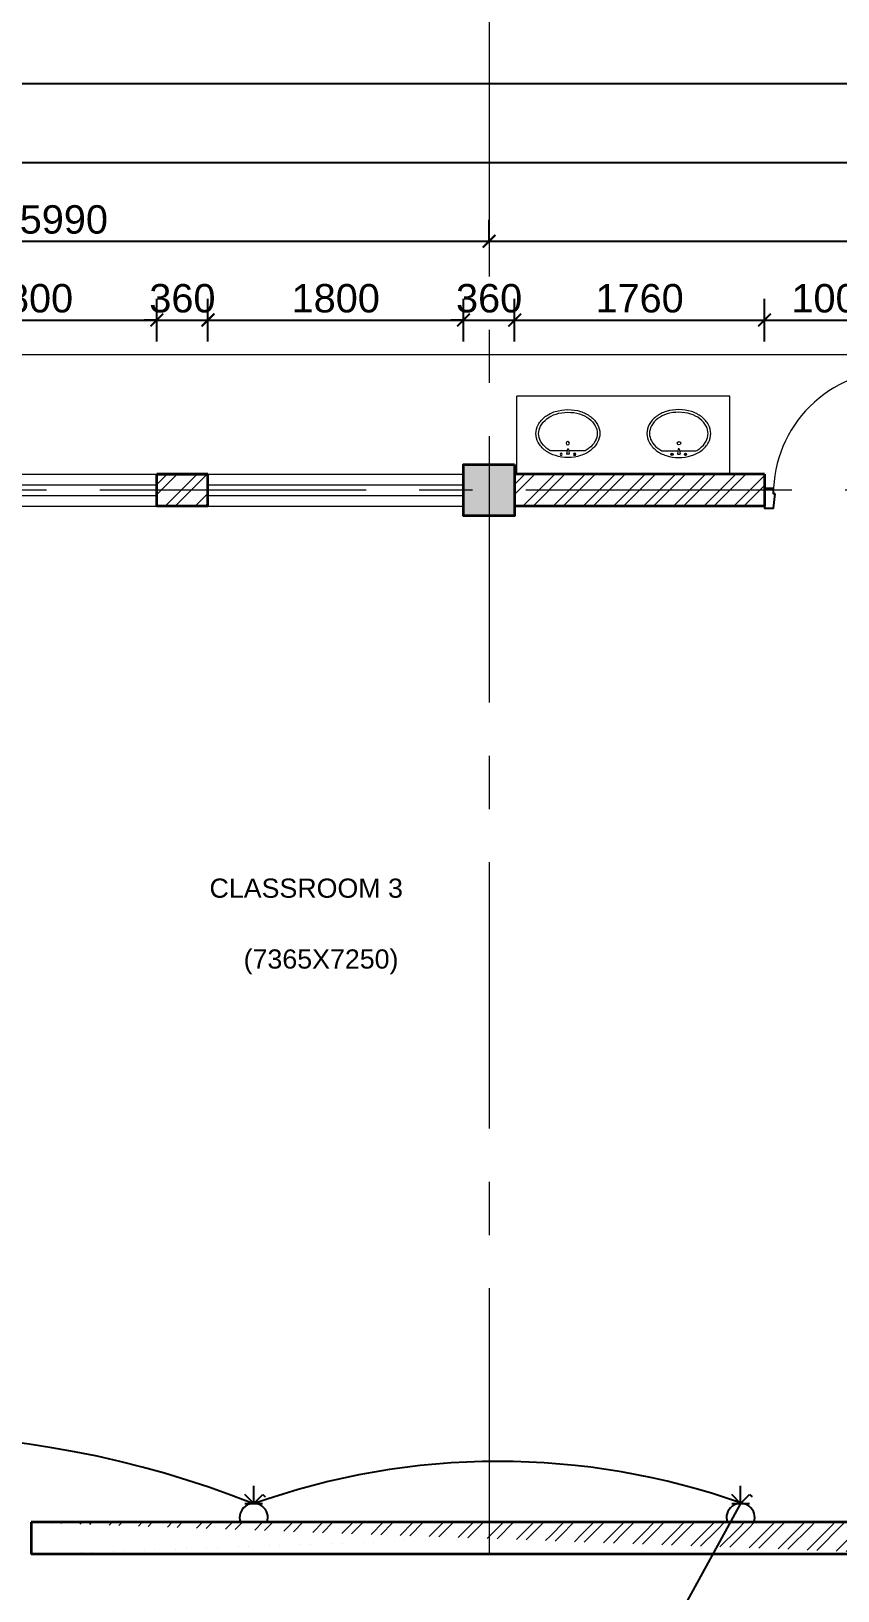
# Model space of a CAD drawing. Header units: inches. Extents: x 527934 to 2134587, y -408734 to 227304.
# Drawn here: x 1935461 to 1941142, y 1755 to 12737 of the extents above; entities that cross this region are included whole.
import ezdxf

# ---------------------------------------------------------------- set-up
doc = ezdxf.new("R2010")
doc.units = ezdxf.units.IN
doc.header["$MEASUREMENT"] = 0
doc.linetypes.add('CENTER', pattern=[2, 1.25, -0.25, 0.25, -0.25])
for name, color, linetype, lineweight in [('2 POWER TEL COMP', 3, 'Continuous', 25), ('7 POWER PT WIRING', 3, 'Continuous', 25), ('centre line', 1, 'CENTER', 9), ('dim', 253, 'Continuous', 9), ('door', 77, 'Continuous', 13), ('furniture', 253, 'Continuous', 5), ('hatch', 250, 'Continuous', 5), ('Index_Contour', 1, 'Continuous', 20), ('plinth', 5, 'Continuous', 9), ('sill', 253, 'Continuous', 13), ('text', 7, 'Continuous', 13), ('wall - brick', 30, 'Continuous', 35), ('window', 1, 'Continuous', 15)]:
    doc.layers.add(name, color=color, linetype=linetype, lineweight=lineweight)
doc.styles.get("Standard").update_dxf_attribs({"font": 'arial.ttf'})
doc.dimstyles.new('dim 100', dxfattribs={"dimtxt": 200, "dimasz": 90, "dimexe": 150, "dimexo": 150, "dimgap": 50, "dimtad": 1, "dimdec": 0, "dimzin": 0, "dimdsep": 46, "dimtxsty": 'Standard', "dimblk": 'ARCHTICK', "dimcen": 100, "dimdle": 150, "dimazin": 0, "dimtfac": 1, "dimtdec": 0, "dimtix": 1, "dimtmove": 2, "dimatfit": 3, "dimfxl": 150, "dimfxlon": 1, "dimtolj": 1, "dimtzin": 0, "dimarcsym": 0})

# ---------------------------------------------------------------- blocks, each defined once
blk = doc.blocks.new('Dd1')
at = {"layer": 'door'}
for p, q in [((6330586.909815274, 14339.03910187684), (6330586.909815273, 13509.05983945176)), ((6330598.909815274, 14377.03910187684), (6330624.909815274, 14377.03910187684)), ((6330624.909815274, 14377.03910187684), (6330624.909815274, 13509.62916418879))]:
    blk.add_line(p, q, dxfattribs=at)
at = {"layer": 'door', "lineweight": 25}
for points in [[(6330598.909815274, 14377.03910187684), (6330586.909815274, 14377.03910187684), (6330586.909815274, 14339.03910187684), (6330523.909815274, 14339.03910187684), (6330523.909815274, 14479.03910187684), (6330586.909815274, 14479.03910187684)], [(6331448.909815274, 14377.03910187684), (6331460.909815274, 14377.03910187684), (6331460.909815274, 14339.03910187684), (6331523.909815274, 14339.03910187684), (6331523.909815274, 14479.03910187684), (6331460.909815274, 14479.03910187684)]]:
    blk.add_lwpolyline(points, close=True, dxfattribs=at)
at = {"layer": 'door'}
blk.add_arc((6330592.909815274, 14377.03910187684), 868, 269.6039430704651, 0, dxfattribs=at)
blk = doc.blocks.new('_ArchTick')
at = {"color": 0, "linetype": 'ByBlock', "const_width": 0.15}
blk.add_lwpolyline([(-0.5, -0.5), (0.5, 0.5)], dxfattribs=at)
blk = doc.blocks.new('*D2802')
at = {"layer": 'Defpoints', "color": 0, "ltscale": 400}
for p in [(1936345.765484823, 10702.72027792875), (1934545.324324408, 9617.117507182527), (1936345.765484823, 9617.117507182062)]:
    blk.add_point(p, dxfattribs=at)
at = {"layer": 'dim', "color": 0, "lineweight": -2, "ltscale": 400}
for p, q in [((1934545.324324408, 10552.72027792875), (1934545.324324408, 10852.72027792875)), ((1936345.765484823, 10552.72027792875), (1936345.765484823, 10852.72027792875)), ((1934395.324324408, 10702.72027792875), (1936495.765484823, 10702.72027792875))]:
    blk.add_line(p, q, dxfattribs=at)
at = {"layer": 'dim', "color": 0, "lineweight": -2, "ltscale": 400, "xscale": 90, "yscale": 90, "zscale": 90, "rotation": 180}
blk.add_blockref('_ArchTick', (1934545.324324408, 10702.72027792875), dxfattribs=at)
at = {"layer": 'dim', "color": 0, "lineweight": -2, "ltscale": 400, "xscale": 90, "yscale": 90, "zscale": 90}
blk.add_blockref('_ArchTick', (1936345.765484823, 10702.72027792875), dxfattribs=at)
at = {"layer": 'dim', "color": 0, "ltscale": 400, "insert": (1935445.544904615, 10854.83487547309), "char_height": 200, "attachment_point": 5}
blk.add_mtext('\\A1;1800', dxfattribs=at)
blk = doc.blocks.new('*D2803')
at = {"layer": 'Defpoints', "color": 0, "ltscale": 400}
for p in [(1936705.765484822, 10702.72027792875), (1936345.765484823, 9617.117507182062), (1936705.765484822, 9617.117507182527)]:
    blk.add_point(p, dxfattribs=at)
at = {"layer": 'dim', "color": 0, "lineweight": -2, "ltscale": 400}
for p, q in [((1936345.765484823, 10552.72027792875), (1936345.765484823, 10852.72027792875)), ((1936705.765484822, 10552.72027792875), (1936705.765484822, 10852.72027792875)), ((1936345.765484823, 10702.72027792875), (1936255.765484823, 10702.72027792875)), ((1936345.765484823, 10702.72027792875), (1936705.765484822, 10702.72027792875)), ((1936705.765484822, 10702.72027792875), (1936795.765484822, 10702.72027792875))]:
    blk.add_line(p, q, dxfattribs=at)
at = {"layer": 'dim', "color": 0, "lineweight": -2, "ltscale": 400, "xscale": 90, "yscale": 90, "zscale": 90}
blk.add_blockref('_ArchTick', (1936345.765484823, 10702.72027792875), dxfattribs=at)
at = {"layer": 'dim', "color": 0, "lineweight": -2, "ltscale": 400, "xscale": 90, "yscale": 90, "zscale": 90, "rotation": 180}
blk.add_blockref('_ArchTick', (1936705.765484822, 10702.72027792875), dxfattribs=at)
at = {"layer": 'dim', "color": 0, "ltscale": 400, "insert": (1936525.765484823, 10854.9030882971), "char_height": 200, "attachment_point": 5}
blk.add_mtext('\\A1;360', dxfattribs=at)
blk = doc.blocks.new('*D2804')
at = {"layer": 'Defpoints', "color": 0, "ltscale": 400}
for p in [(1938505.765484822, 10702.72027792875), (1936705.765484822, 9617.117507182062), (1938505.765484822, 9617.117507182062)]:
    blk.add_point(p, dxfattribs=at)
at = {"layer": 'dim', "color": 0, "lineweight": -2, "ltscale": 400}
for p, q in [((1936705.765484822, 10552.72027792875), (1936705.765484822, 10852.72027792875)), ((1938505.765484822, 10552.72027792875), (1938505.765484822, 10852.72027792875)), ((1936555.765484822, 10702.72027792875), (1938655.765484822, 10702.72027792875))]:
    blk.add_line(p, q, dxfattribs=at)
at = {"layer": 'dim', "color": 0, "lineweight": -2, "ltscale": 400, "xscale": 90, "yscale": 90, "zscale": 90, "rotation": 180}
blk.add_blockref('_ArchTick', (1936705.765484822, 10702.72027792875), dxfattribs=at)
at = {"layer": 'dim', "color": 0, "lineweight": -2, "ltscale": 400, "xscale": 90, "yscale": 90, "zscale": 90}
blk.add_blockref('_ArchTick', (1938505.765484822, 10702.72027792875), dxfattribs=at)
at = {"layer": 'dim', "color": 0, "ltscale": 400, "insert": (1937605.765484822, 10854.83487547309), "char_height": 200, "attachment_point": 5}
blk.add_mtext('\\A1;1800', dxfattribs=at)
blk = doc.blocks.new('*D2805')
at = {"layer": 'Defpoints', "color": 0, "ltscale": 400}
for p in [(1938865.765484822, 10702.72027792875), (1938505.765484822, 9684.617507182527), (1938865.765484822, 9684.617507182527)]:
    blk.add_point(p, dxfattribs=at)
at = {"layer": 'dim', "color": 0, "lineweight": -2, "ltscale": 400}
for p, q in [((1938505.765484822, 10552.72027792875), (1938505.765484822, 10852.72027792875)), ((1938865.765484822, 10552.72027792875), (1938865.765484822, 10852.72027792875)), ((1938505.765484822, 10702.72027792875), (1938415.765484822, 10702.72027792875)), ((1938505.765484822, 10702.72027792875), (1938865.765484822, 10702.72027792875)), ((1938865.765484822, 10702.72027792875), (1938955.765484822, 10702.72027792875))]:
    blk.add_line(p, q, dxfattribs=at)
at = {"layer": 'dim', "color": 0, "lineweight": -2, "ltscale": 400, "xscale": 90, "yscale": 90, "zscale": 90}
blk.add_blockref('_ArchTick', (1938505.765484822, 10702.72027792875), dxfattribs=at)
at = {"layer": 'dim', "color": 0, "lineweight": -2, "ltscale": 400, "xscale": 90, "yscale": 90, "zscale": 90, "rotation": 180}
blk.add_blockref('_ArchTick', (1938865.765484822, 10702.72027792875), dxfattribs=at)
at = {"layer": 'dim', "color": 0, "ltscale": 400, "insert": (1938685.765484822, 10854.9030882971), "char_height": 200, "attachment_point": 5}
blk.add_mtext('\\A1;360', dxfattribs=at)
blk = doc.blocks.new('*D2806')
at = {"layer": 'Defpoints', "color": 0, "ltscale": 400}
for p in [(1940625.766017249, 10702.72027792875), (1938865.765484822, 9617.117507182527), (1940625.766017249, 9617.117507182527)]:
    blk.add_point(p, dxfattribs=at)
at = {"layer": 'dim', "color": 0, "lineweight": -2, "ltscale": 400}
for p, q in [((1938865.765484822, 10552.72027792875), (1938865.765484822, 10852.72027792875)), ((1940625.766017249, 10552.72027792875), (1940625.766017249, 10852.72027792875)), ((1938715.765484822, 10702.72027792875), (1940775.766017249, 10702.72027792875))]:
    blk.add_line(p, q, dxfattribs=at)
at = {"layer": 'dim', "color": 0, "lineweight": -2, "ltscale": 400, "xscale": 90, "yscale": 90, "zscale": 90, "rotation": 180}
blk.add_blockref('_ArchTick', (1938865.765484822, 10702.72027792875), dxfattribs=at)
at = {"layer": 'dim', "color": 0, "lineweight": -2, "ltscale": 400, "xscale": 90, "yscale": 90, "zscale": 90}
blk.add_blockref('_ArchTick', (1940625.766017249, 10702.72027792875), dxfattribs=at)
at = {"layer": 'dim', "color": 0, "ltscale": 400, "insert": (1939745.765751036, 10854.83487547309), "char_height": 200, "attachment_point": 5}
blk.add_mtext('\\A1;1760', dxfattribs=at)
blk = doc.blocks.new('*D2807')
at = {"layer": 'Defpoints', "color": 0, "ltscale": 400}
for p in [(1941625.765545186, 10702.72027792875), (1940625.766017248, 9392.117507182062), (1941625.765545186, 9392.117507182062)]:
    blk.add_point(p, dxfattribs=at)
at = {"layer": 'dim', "color": 0, "lineweight": -2, "ltscale": 400}
for p, q in [((1940625.766017248, 10552.72027792875), (1940625.766017248, 10852.72027792875)), ((1941625.765545186, 10552.72027792875), (1941625.765545186, 10852.72027792875)), ((1940475.766017248, 10702.72027792875), (1941775.765545186, 10702.72027792875))]:
    blk.add_line(p, q, dxfattribs=at)
at = {"layer": 'dim', "color": 0, "lineweight": -2, "ltscale": 400, "xscale": 90, "yscale": 90, "zscale": 90, "rotation": 180}
blk.add_blockref('_ArchTick', (1940625.766017248, 10702.72027792875), dxfattribs=at)
at = {"layer": 'dim', "color": 0, "lineweight": -2, "ltscale": 400, "xscale": 90, "yscale": 90, "zscale": 90}
blk.add_blockref('_ArchTick', (1941625.765545186, 10702.72027792875), dxfattribs=at)
at = {"layer": 'dim', "color": 0, "ltscale": 400, "insert": (1941125.765781217, 10854.83487547309), "char_height": 200, "attachment_point": 5}
blk.add_mtext('\\A1;1000', dxfattribs=at)
blk = doc.blocks.new('*D2266')
at = {"layer": 'Defpoints', "color": 0, "ltscale": 400}
for p in [(1956865.765545587, 11812.72027792875), (1926525.765545587, 9675.208119799849), (1956865.765545587, 9675.208119799849)]:
    blk.add_point(p, dxfattribs=at)
at = {"layer": 'dim', "color": 0, "lineweight": -2, "ltscale": 400}
for p, q in [((1926525.765545587, 11662.72027792875), (1926525.765545587, 11962.72027792875)), ((1956865.765545587, 11662.72027792875), (1956865.765545587, 11962.72027792875)), ((1926375.765545587, 11812.72027792875), (1957015.765545587, 11812.72027792875))]:
    blk.add_line(p, q, dxfattribs=at)
at = {"layer": 'dim', "color": 0, "lineweight": -2, "ltscale": 400, "xscale": 90, "yscale": 90, "zscale": 90, "rotation": 180}
blk.add_blockref('_ArchTick', (1926525.765545587, 11812.72027792875), dxfattribs=at)
at = {"layer": 'dim', "color": 0, "lineweight": -2, "ltscale": 400, "xscale": 90, "yscale": 90, "zscale": 90}
blk.add_blockref('_ArchTick', (1956865.765545587, 11812.72027792875), dxfattribs=at)
at = {"layer": 'dim', "color": 0, "ltscale": 400, "insert": (1941695.765545587, 11964.9030882971), "char_height": 200, "attachment_point": 5}
blk.add_mtext('\\A1;30340', dxfattribs=at)
blk = doc.blocks.new('*D2295')
at = {"layer": 'Defpoints', "color": 0, "ltscale": 400}
for p in [(1962630.76554559, 12367.72027792875), (1926530.765545587, 775.8521177307703), (1962630.76554559, 775.8521177307703)]:
    blk.add_point(p, dxfattribs=at)
at = {"layer": 'dim', "color": 0, "lineweight": -2, "ltscale": 400}
for p, q in [((1926530.765545587, 12217.72027792875), (1926530.765545587, 12517.72027792875)), ((1962630.76554559, 12217.72027792875), (1962630.76554559, 12517.72027792875)), ((1926380.765545587, 12367.72027792875), (1962780.76554559, 12367.72027792875))]:
    blk.add_line(p, q, dxfattribs=at)
at = {"layer": 'dim', "color": 0, "lineweight": -2, "ltscale": 400, "xscale": 90, "yscale": 90, "zscale": 90, "rotation": 180}
blk.add_blockref('_ArchTick', (1926530.765545587, 12367.72027792875), dxfattribs=at)
at = {"layer": 'dim', "color": 0, "lineweight": -2, "ltscale": 400, "xscale": 90, "yscale": 90, "zscale": 90}
blk.add_blockref('_ArchTick', (1962630.76554559, 12367.72027792875), dxfattribs=at)
at = {"layer": 'dim', "color": 0, "ltscale": 400, "insert": (1944580.765545588, 12519.9030882971), "char_height": 200, "attachment_point": 5}
blk.add_mtext('\\A1;36100', dxfattribs=at)
blk = doc.blocks.new('*D2296')
at = {"layer": 'Defpoints', "color": 0, "ltscale": 400}
for p in [(1932695.765484822, 11257.72027792851), (1938685.765484822, 11257.72027792234), (1938685.765484822, 11257.72027792857)]:
    blk.add_point(p, dxfattribs=at)
at = {"layer": 'furniture', "color": 0, "lineweight": -2, "ltscale": 400}
for p, q in [((1932695.765484822, 11257.72027792857), (1932695.765484822, 11407.72027792857)), ((1938685.765484822, 11257.72027792857), (1938685.765484822, 11407.72027792857)), ((1932545.765484822, 11257.72027792857), (1938835.765484822, 11257.72027792857))]:
    blk.add_line(p, q, dxfattribs=at)
at = {"layer": 'furniture', "color": 0, "lineweight": -2, "ltscale": 400, "xscale": 90, "yscale": 90, "zscale": 90, "rotation": 180}
blk.add_blockref('_ArchTick', (1932695.765484822, 11257.72027792857), dxfattribs=at)
at = {"layer": 'furniture', "color": 0, "lineweight": -2, "ltscale": 400, "xscale": 90, "yscale": 90, "zscale": 90}
blk.add_blockref('_ArchTick', (1938685.765484822, 11257.72027792857), dxfattribs=at)
at = {"layer": 'furniture', "color": 0, "ltscale": 400, "insert": (1935690.765484822, 11409.83487547291), "char_height": 200, "attachment_point": 5}
blk.add_mtext('\\A1;5990', dxfattribs=at)
blk = doc.blocks.new('*D2297')
at = {"layer": 'Defpoints', "color": 0, "ltscale": 400}
for p in [(1938685.765484822, 11257.72027792863), (1944680.765484822, 11257.72027791635), (1944680.765484822, 11257.72027792875)]:
    blk.add_point(p, dxfattribs=at)
at = {"layer": 'furniture', "color": 0, "lineweight": -2, "ltscale": 400}
for p, q in [((1938685.765484822, 11257.72027792875), (1938685.765484822, 11407.72027792875)), ((1944680.765484822, 11257.72027792875), (1944680.765484822, 11407.72027792875)), ((1938535.765484822, 11257.72027792875), (1944830.765484822, 11257.72027792875))]:
    blk.add_line(p, q, dxfattribs=at)
at = {"layer": 'furniture', "color": 0, "lineweight": -2, "ltscale": 400, "xscale": 90, "yscale": 90, "zscale": 90, "rotation": 180}
blk.add_blockref('_ArchTick', (1938685.765484822, 11257.72027792875), dxfattribs=at)
at = {"layer": 'furniture', "color": 0, "lineweight": -2, "ltscale": 400, "xscale": 90, "yscale": 90, "zscale": 90}
blk.add_blockref('_ArchTick', (1944680.765484822, 11257.72027792875), dxfattribs=at)
at = {"layer": 'furniture', "color": 0, "ltscale": 400, "insert": (1941683.265484822, 11409.83487547309), "char_height": 200, "attachment_point": 5}
blk.add_mtext('\\A1;5995', dxfattribs=at)
blk = doc.blocks.new('A$C469E363F')
at = {"color": 0}
for p, q in [((-0.6508621504823395, 5.386565131215548), (-5.48346222720204, 5.401587293539478)), ((-0.0007155700219527716, 6.375148933184164), (-0.793191741259875, 6.377612349459696)), ((-0.559981359602375, 4.753758175883149), (-0.793191741259875, 6.377612349459696)), ((-0.559981359602375, 4.753758175883149), (-0.2370772212781276, 4.752754426699994)), ((-0.2370772212781276, 4.752754426699994), (-0.0007155700219527716, 6.375148933184164)), ((4.683396375230473, 5.369983561008894), (-0.1449683981321641, 5.384992557870873))]:
    blk.add_line(p, q, dxfattribs=at)
blk.add_lwpolyline([(-0.4382158782572105, -6.897595226916565, 0.07544461622980127), (3.312944850031613, -6.340268763403401, 0.08578280710760662), (6.292661078377819, -4.829499937515266, 0.1060700219635833), (8.410901875204786, -2.409746898945514, 0.1268223572478309), (9.093668923080827, 0.205129318919262, 0.126822357247841), (8.427171625367691, 2.824199731978752, 0.1060700219635801), (6.324015248738306, 5.257075005487422, 0.08578280710761567), (3.353748979321495, 6.786339382732649, 0.07544461622980807), (-0.3938743852966127, 7.366975855369674, 0.07544461622980717), (-4.145035113585891, 6.809649391856055, 0.08578280710761259), (-7.124751341931642, 5.298880565967693, 0.1060700219635841), (-9.242992138758495, 2.879127527397941, 0.126822357247837), (-9.925759186634536, 0.2642513095333925, 0.126822357247837), (-9.259261888921515, -2.354819103525642, 0.1060700219635841), (-7.156105512291902, -4.787694377034768, 0.08578280710760329), (-4.185839242875659, -6.316958754279995, 0.07544461622980449)], format="xyb", close=True, dxfattribs=at)
for points in [[(-5.483462227202153, 5.401587293539478, 0.03836599379511606), (-6.651236372209155, 4.663421579211672, 0.1060700219635777), (-8.550473193987273, 2.49384573243151, 0.1268223572478474), (-9.133283015396387, 0.2617878932576332, 0.1268223572478473), (-8.564361049612785, -1.973850110131252, 0.1060700219635788), (-6.678649076528586, -4.155191489809567, 0.08578280710762202), (-3.948379741503118, -5.560891604082371, 0.07544461622978832), (-0.4357524619815649, -6.105119055678642, 0.07544461622978296)], [(-0.4357524619815649, -6.105119055678642, 0.07544461622978296), (3.080190369535558, -5.582739950612449, 0.08578280710762863), (5.819146108655104, -4.194040950759018, 0.1060700219635648), (7.718382930433108, -2.02446510397931, 0.1268223572478603), (8.301192751842564, 0.2075927351947939, 0.1268223572478523), (7.732270786058848, 2.443230738583679, 0.10607002196357), (5.846558812974877, 4.624572118262222, 0.03836599379512048), (4.683396375230586, 5.369983561008667, 0.0754446162298453)]]:
    blk.add_lwpolyline(points, format="xyb", dxfattribs=at)
for centre, radius in [((-2.405682235648442, 6.44145536807423), 0.316410527509236), ((-2.405682235648442, 6.44145536807423), 0.2756866746727006), ((1.612140671178054, 6.428965944795436), 0.316410527509236), ((1.612140671178054, 6.428965944795436), 0.262968484783221), ((-0.4609283452438149, 3.125746573210563), 0.5149583400676158)]:
    blk.add_circle(centre, radius, dxfattribs=at)
blk = doc.blocks.new('15 amp socket')
at = {"color": 3, "lineweight": 25}
for p, q in [((593021.6950971427, 179162.0314506535), (592958.4426568242, 179225.2838910092)), ((593021.6950971427, 179162.0314506535), (593021.6950971427, 179286.3770140056)), ((593021.6950971427, 179162.0314506535), (593084.9475375357, 179225.2838910092)), ((593084.9475375357, 179225.2838910092), (593101.9214421305, 179207.9386820738)), ((592959.5223154667, 179162.0314506535), (593083.8678788188, 179162.0314506535)), ((592927.9564210566, 179029.0346570779), (593115.4337733778, 179029.0346570779))]:
    blk.add_line(p, q, dxfattribs=at)
blk.add_arc((593021.6950971427, 179062.4986506347), 99.53280000000004, 340.3538224690597, 199.6461775309403, dxfattribs=at)
blk = doc.blocks.new('*U1946')
at = {"color": 3}
for p, q in [((-181326.3564004825, -126938.5625152928), (-181322.1187322927, -126959.7963330107)), ((-181322.1187322927, -126959.7963330107), (-181334.534313211, -126976.1130460316)), ((-181334.534313211, -126976.1130460316), (-181332.2635735035, -126970.8849496987)), ((-181334.534313211, -126976.1130460316), (-181330.0486500678, -126972.5703112729))]:
    blk.add_line(p, q, dxfattribs=at)

msp = doc.modelspace()

# ---------------------------------------------------------------- hatches: boundary and pattern name
h = msp.add_hatch()
h.set_pattern_fill('ANSI31', color=256, scale=10, angle=-90.00000000000006)
h.set_pattern_definition([(314.9999999999999, (1991861.765545587, 182312.1175071825), (0.8838834764831852, 0.8838834764831835), [])])
h.paths.add_polyline_path([(1926755.765545587, 9392.117507182527), (1926755.765545587, 9622.117507182527), (1926525.765545587, 9622.117507182527), (1926525.765545587, 9392.117507182527)])
h.paths.add_polyline_path([(1926818.265545587, -3362.882492817473), (1926818.265545587, -3012.882492817473), (1926468.265545587, -3012.882492817473), (1926468.265545587, -3362.882492817473)])
h.paths.add_polyline_path([(1926818.265545587, -8252.882492817473), (1926818.265545587, -7902.882492817473), (1926468.265545587, -7902.882492817473), (1926468.265545587, -8252.882492817473)])
h.paths.add_polyline_path([(1926818.265545587, -13148.88249281747), (1926818.265545587, -12798.88249281747), (1926468.265545587, -12798.88249281747), (1926468.265545587, -13148.88249281747)])
h.paths.add_polyline_path([(1926755.765545587, -20887.88249281747), (1926755.765545587, -20657.88249281747), (1926525.765545587, -20657.88249281747), (1926525.765545587, -20887.88249281747)])
h.paths.add_polyline_path([(1932875.765484822, -20950.38249281747), (1932875.765484822, -20590.38249281747), (1932515.765484822, -20590.38249281747), (1932515.765484822, -20950.38249281747)])
h.paths.add_polyline_path([(1938865.765484822, -20950.38249281747), (1938865.765484822, -20590.38249281747), (1938505.765484822, -20590.38249281747), (1938505.765484822, -20950.38249281747)])
h.paths.add_polyline_path([(1944860.765484822, -20950.38249281747), (1944860.765484822, -20590.38249281747), (1944500.765484822, -20590.38249281747), (1944500.765484822, -20950.38249281747)])
h.paths.add_polyline_path([(1950865.765484822, -20950.38249281747), (1950865.765484822, -20590.38249281747), (1950505.765484822, -20590.38249281747), (1950505.765484822, -20950.38249281747)])
h.paths.add_polyline_path([(1956865.765545587, -20887.88249281747), (1956865.765545587, -20657.88249281747), (1956635.765545587, -20657.88249281747), (1956635.765545587, -20887.88249281747)])
h.paths.add_polyline_path([(1956923.265545587, -13148.88249281747), (1956923.265545587, -12798.88249281747), (1956573.265545587, -12798.88249281747), (1956573.265545587, -13148.88249281747)])
h.paths.add_polyline_path([(1956923.265545587, -8252.882492817473), (1956923.265545587, -7902.882492817473), (1956573.265545587, -7902.882492817473), (1956573.265545587, -8252.882492817473)])
h.paths.add_polyline_path([(1956923.265545587, -3362.882492817473), (1956923.265545587, -3012.882492817473), (1956573.265545587, -3012.882492817473), (1956573.265545587, -3362.882492817473)])
h.paths.add_polyline_path([(1956923.265545587, 1533.117507182527), (1956923.265545587, 1883.117507182527), (1956573.265545587, 1883.117507182527), (1956573.265545587, 1533.117507182527)])
h.paths.add_polyline_path([(1956865.765545587, 9392.117507182527), (1956865.765545587, 9622.117507182527), (1956635.765545587, 9622.117507182527), (1956635.765545587, 9392.117507182527)])
h.paths.add_polyline_path([(1950865.765484822, 9324.617507182527), (1950865.765484822, 9684.617507182527), (1950505.765484822, 9684.617507182527), (1950505.765484822, 9324.617507182527)])
h.paths.add_polyline_path([(1944860.765484822, 9324.617507182527), (1944860.765484822, 9684.617507182527), (1944500.765484822, 9684.617507182527), (1944500.765484822, 9324.617507182527)])
h.paths.add_polyline_path([(1938865.765484822, 9324.617507182527), (1938865.765484822, 9684.617507182527), (1938505.765484822, 9684.617507182527), (1938505.765484822, 9324.617507182527)])
h.paths.add_polyline_path([(1932875.765484822, 9324.617507182527), (1932875.765484822, 9684.617507182527), (1932515.765484822, 9684.617507182527), (1932515.765484822, 9324.617507182527)])
at = {"layer": 'hatch', "lineweight": 5, "ltscale": 400}
h = msp.add_hatch(dxfattribs=at)
h.set_pattern_fill('ANSI32', color=256, scale=400)
h.set_pattern_definition([(45, (-687929.367160405, 58770.33129144294), (-106.0660171779821, 106.0660171779821), []), (45, (-687858.656482405, 58770.33129144294), (-106.0660171779821, 106.0660171779821), [])])
h.paths.add_polyline_path([(1936345.765113864, 9616.948428118369), (1936345.765855781, 9391.948428118369), (1936705.765521188, 9392.11750718276), (1936705.765448457, 9617.117507182295)])
h = msp.add_hatch(dxfattribs=at)
h.set_pattern_fill('ANSI32', color=256, scale=400)
h.set_pattern_definition([(45, (-685409.367160405, 58770.33129144341), (-106.0660171779821, 106.0660171779821), []), (45, (-685338.656482405, 58770.33129144341), (-106.0660171779821, 106.0660171779821), [])])
h.paths.add_polyline_path([(1938865.765113864, 9616.948428118834), (1938865.765855781, 9391.948428118834), (1940625.765581551, 9392.11750718276), (1940625.765508821, 9617.117507182295)])
h = msp.add_hatch(dxfattribs=at)
h.set_pattern_fill('ANSI32', color=256, scale=400)
h.set_pattern_definition([(45, (-688819.0005888585, 35826.50037050853), (-106.0660171779821, 106.0660171779821), []), (45, (-688748.2899108585, 35826.50037050853), (-106.0660171779821, 106.0660171779821), [])])
edge = h.paths.add_edge_path()
edge.add_line((1940245.765472849, 2012.107816877309), (1935460.765400227, 2012.107816877309))
edge.add_line((1941765.765472849, 2237.107816877775), (1935460.765400227, 2237.107816877309))
edge.add_line((1941765.765472849, 2012.107816877775), (1935460.765400227, 2012.107816877309))
edge.add_line((1935460.765398343, 2237.107816877309), (1935460.765325816, 2012.109024558216))
edge.add_line((1941765.765472849, 2237.107816877775), (1941765.765400118, 2012.107816876844))

# ---------------------------------------------------------------- linework, layer by layer
at = {"layer": '7 POWER PT WIRING', "ltscale": 400}
for centre, radius, start, end in [((1934476.567465727, -4053.514797184445), 6908.888929588307, 68.3916428496834, 111.6021033814271), ((1938751.594385817, -2466.317391033864), 5131.955833629345, 70.43368599651427, 109.6670895382259)]:
    msp.add_arc(centre, radius, start, end, dxfattribs=at)
at = {"layer": 'centre line', "ltscale": 1500}
for p, q in [((1938685.765484822, 12884.61750718276), (1938685.765484823, -24601.99962949287)), ((1920944.023712615, 9507.117507182527), (1968092.62715113, 9507.117507182527))]:
    msp.add_line(p, q, dxfattribs=at)
at = {"layer": 'furniture', "ltscale": 400}
for p, q in [((1940381.416019839, 10167.11750718212), (1938881.416019839, 10167.11750718253)), ((1938881.416019838, 9617.117507182527), (1938881.416019839, 10167.11750718253)), ((1940381.416019838, 9617.117507181887), (1940381.416019839, 10167.11750718212))]:
    msp.add_line(p, q, dxfattribs=at)
at = {"layer": 'Index_Contour', "color": 0, "ltscale": 0.5}
msp.add_line((1936345.765484823, 9392.117507182527), (1936705.765484823, 9392.117507182527), dxfattribs=at)
at = {"layer": 'plinth'}
for q in [(1926525.765545587, 10457.11750718253), (1933204.765545587, 10457.11750718253)]:
    msp.add_line((1957590.765545587, 10457.11750718253), q, dxfattribs=at)
at = {"layer": 'sill'}
for p, q in [((1934545.324324408, 9617.117507182062), (1936345.765484822, 9617.117507182062)), ((1936705.765484823, 9617.117507182527), (1938505.765484822, 9617.117507182527)), ((1934145.765545587, 9392.117507182527), (1938505.765484822, 9392.117507182527))]:
    msp.add_line(p, q, dxfattribs=at)
at = {"layer": 'wall - brick'}
for p, q in [((1936705.765484823, 9617.117507182062), (1936345.765484823, 9617.117507182062)), ((1936345.765484822, 9617.117507182527), (1936705.765484823, 9617.117507182527)), ((1936345.765484822, 9392.117507182527), (1936345.765484822, 9617.117507182527)), ((1936705.765484822, 9392.117507182527), (1936705.765484822, 9617.117507182527)), ((1940625.766017249, 9617.117507182527), (1938864.190893418, 9617.117507182527)), ((1940625.766017248, 9617.117507182062), (1938865.765484822, 9617.117507182527)), ((1940625.766017248, 9617.117507182062), (1940625.766017248, 9392.117507182062)), ((1936705.765484823, 9392.117507182527), (1936345.765484822, 9392.117507182527)), ((1940625.766017248, 9392.117507182527), (1938865.765484822, 9392.117507182527)), ((1935460.765433416, 2237.11750718113), (1935460.765433416, 2012.11750718113)), ((1941765.765545587, 2237.117507182993), (1938820.765545587, 2237.117507182993))]:
    msp.add_line(p, q, dxfattribs=at)
at = {"layer": 'wall - brick', "lineweight": 35}
for p, q in [((1938975.765545587, 2237.117507182527), (1935460.765433416, 2237.117507182527)), ((1938595.765545587, 2237.117507182527), (1935460.765433416, 2237.117507182527)), ((1941765.765503564, 2012.117507182993), (1935460.765433417, 2012.117507182993)), ((1941765.765545587, 2012.117507182527), (1935460.765433417, 2012.117507182527)), ((1938975.765545587, 2012.117507182527), (1935460.765433416, 2012.117507182993))]:
    msp.add_line(p, q, dxfattribs=at)
at = {"layer": 'wall - brick'}
msp.add_lwpolyline([(1938865.765484822, 9684.617507182527), (1938865.765484822, 9324.617507182527), (1938505.765484822, 9324.617507182527), (1938505.765484822, 9684.617507182527)], close=True, dxfattribs=at)
at = {"layer": 'window'}
for p, q in [((1934545.324324408, 9542.117507182527), (1936344.324324408, 9542.117507182527)), ((1934545.324324408, 9467.117507182527), (1936344.324324408, 9467.117507182527)), ((1936705.765484822, 9542.117507182527), (1938505.765484822, 9542.117507182527)), ((1936705.765484822, 9467.117507182527), (1938505.765484822, 9467.117507182527))]:
    msp.add_line(p, q, dxfattribs=at)

# ---------------------------------------------------------------- block references
at = {"layer": '2 POWER TEL COMP', "rotation": 1.667526652835144e-08}
for p in [(1344006.570444389, -176791.9173224874), (1347435.804954615, -176791.9173224869)]:
    msp.add_blockref('15 amp socket', p, dxfattribs=at)
at = {"layer": '7 POWER PT WIRING', "color": 3, "xscale": 39.99999999988315, "yscale": 40, "zscale": 40.00000000000001, "rotation": 320.0183563455831}
msp.add_blockref('*U1946', (10760647.87144465, -767354.3152445403), dxfattribs=at)
at = {"layer": 'dim', "rotation": 180}
msp.add_blockref('Dd1', (8272149.67536046, 23856.15660906094), dxfattribs=at)
at = {"layer": 'furniture', "yscale": 23.6599030890502, "zscale": 23.65990308903565, "rotation": 180}
for p, xscale in [((1939250.735049624, 9909.128092023195), -23.6599030890502), ((1940012.096990053, 9909.128092023195), 23.6599030890502)]:
    msp.add_blockref('A$C469E363F', p, dxfattribs=dict(at, xscale=xscale))

# ---------------------------------------------------------------- texts
at = {"layer": 'text'}
for s, p in [('CLASSROOM 3', (1936716.630731727, 6634.853213767521)), ('(7365X7250)', (1936957.025551517, 6136.080103804823))]:
    msp.add_text(s, height=135, dxfattribs=at).set_placement(p)

# ---------------------------------------------------------------- dimensions: what is measured, and where the dimension line sits
at = {"layer": 'dim', "ltscale": 400}
for base, p1, p2, picture, middle in [((1962630.76554559, 12367.72027792875), (1926530.765545587, 775.8521177307703), (1962630.76554559, 775.8521177307703), '*D2295', (1944580.765545588, 12519.9030882971)), ((1956865.765545587, 11812.72027792875), (1926525.765545587, 9675.208119799849), (1956865.765545587, 9675.208119799849), '*D2266', (1941695.765545587, 11964.9030882971)), ((1936345.765484823, 10702.72027792875), (1934545.324324408, 9617.117507182527), (1936345.765484823, 9617.117507182062), '*D2802', (1935445.544904615, 10854.83487547309)), ((1936705.765484822, 10702.72027792875), (1936345.765484823, 9617.117507182062), (1936705.765484822, 9617.117507182527), '*D2803', (1936525.765484823, 10854.9030882971)), ((1938505.765484822, 10702.72027792875), (1936705.765484822, 9617.117507182062), (1938505.765484822, 9617.117507182062), '*D2804', (1937605.765484822, 10854.83487547309)), ((1938865.765484822, 10702.72027792875), (1938505.765484822, 9684.617507182527), (1938865.765484822, 9684.617507182527), '*D2805', (1938685.765484822, 10854.9030882971)), ((1940625.766017249, 10702.72027792875), (1938865.765484822, 9617.117507182527), (1940625.766017249, 9617.117507182527), '*D2806', (1939745.765751036, 10854.83487547309)), ((1941625.765545186, 10702.72027792875), (1940625.766017248, 9392.117507182062), (1941625.765545186, 9392.117507182062), '*D2807', (1941125.765781217, 10854.83487547309))]:
    dim = msp.add_linear_dim(base=base, p1=p1, p2=p2, dimstyle='dim 100', override={"dimpost": '\\X'}, dxfattribs=at)
    dim.commit()
    dim.dimension.update_dxf_attribs({"geometry": picture, "text_midpoint": middle})
at = {"layer": 'furniture', "ltscale": 400}
for base, p1, p2, picture, middle in [((1938685.765484822, 11257.72027792857), (1932695.765484822, 11257.72027792851), (1938685.765484822, 11257.72027792234), '*D2296', (1935690.765484822, 11409.83487547291)), ((1944680.765484822, 11257.72027792875), (1938685.765484822, 11257.72027792863), (1944680.765484822, 11257.72027791635), '*D2297', (1941683.265484822, 11409.83487547309))]:
    dim = msp.add_linear_dim(base=base, p1=p1, p2=p2, dimstyle='dim 100', override={"dimpost": '\\X'}, dxfattribs=at)
    dim.commit()
    dim.dimension.update_dxf_attribs({"geometry": picture, "text_midpoint": middle})

doc.saveas('drawing.dxf')
